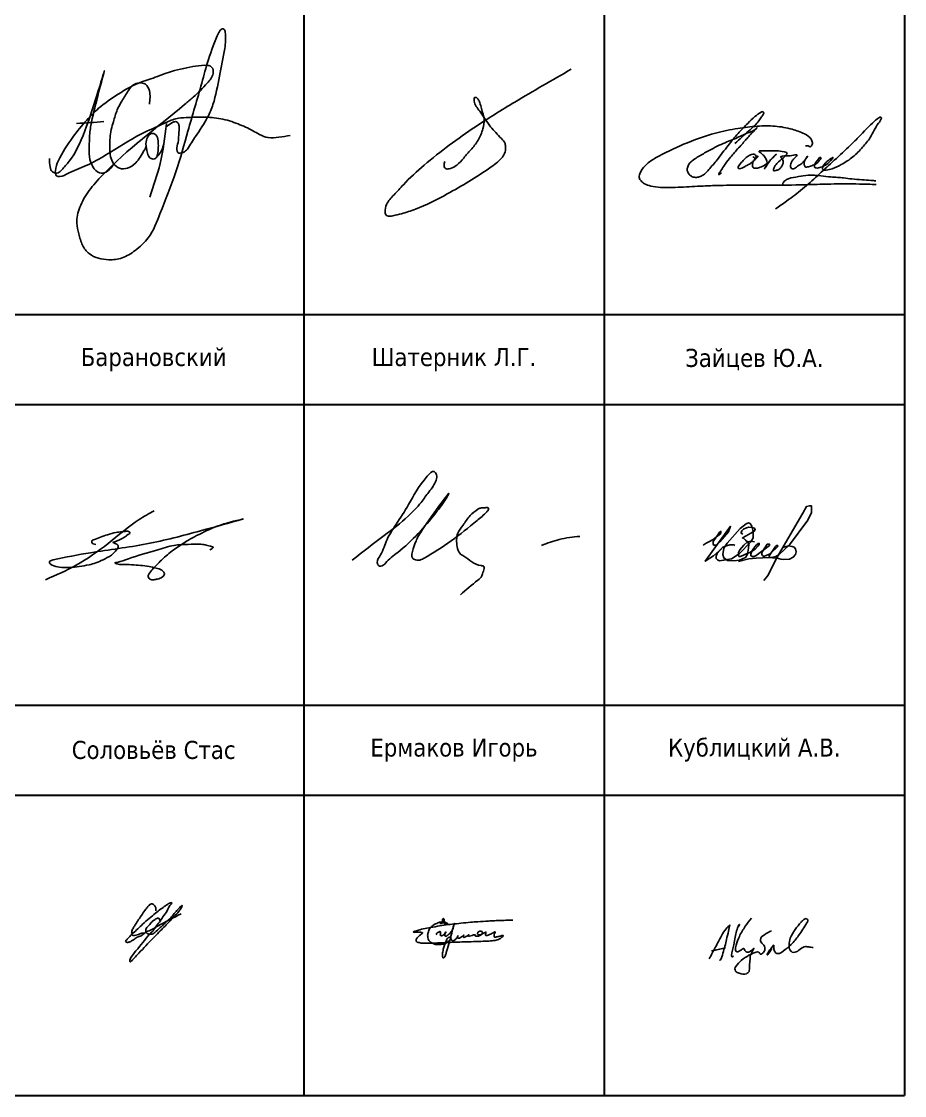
# Model space of a CAD drawing. Header units: millimetres. Extents: x 14 to 314, y 70 to 546.
# Drawn here: x 166.9 to 313.9, y 134.6 to 313.4 of the extents above; entities that cross this region are included whole.
import ezdxf

# ---------------------------------------------------------------- set-up
doc = ezdxf.new("R2010")
doc.units = ezdxf.units.MM
doc.layers.get('0').update_dxf_attribs({"lineweight": 30})
doc.layers.add('Other', color=7, linetype='Continuous')
doc.layers.add('Подписи', color=143, linetype='Continuous', lineweight=25)
doc.styles.add('comments', font='tahoma.ttf')

# ---------------------------------------------------------------- blocks, each defined once
blk = doc.blocks.new('роспись')
at = {"layer": 'Other', "color": 0, "linetype": 'ByBlock', "lineweight": -2}
for points in [[(262.931, -8.591), (263.326, -7.981), (263.907, -7.057), (264.163, -6.449), (264.476, -5.076), (264.732, -3.744), (264.757, -2.958), (264.707, -2.827), (264.607, -2.802), (264.513, -2.864), (264.445, -2.983), (263.945, -4.281), (263.624, -5.415), (262.958, -7.724), (262.382, -9.681), (261.613, -11.704), (261.051, -12.867), (260.417, -13.474), (259.792, -13.831), (259.141, -13.92), (258.65, -13.849), (258.204, -13.626), (257.883, -13.224), (257.704, -12.671), (257.606, -12.163), (257.749, -11.395), (258.204, -10.593), (258.838, -9.854), (262.802, -6.442), (263.214, -6.088), (263.893, -5.414), (264.168, -4.944), (264.117, -4.656), (263.756, -4.554), (263.193, -4.619), (262.022, -4.894), (261.177, -5.204), (260.778, -5.335), (259.594, -5.95), (258.659, -6.626), (258.086, -7.194), (257.419, -8.018), (256.713, -9.168), (256.574, -9.638), (256.625, -9.872), (256.794, -9.909), (257.168, -9.77), (258.064, -9.388), (259.012, -8.874), (260.72, -7.859), (261.794, -7.365), (262.375, -7.132), (262.88, -7.073), (263.695, -7.055), (264.54, -7.13), (265.376, -7.381), (266.086, -7.707), (266.414, -7.89), (266.822, -8.038), (267.346, -8.021), (267.886, -7.939)], [(256.284, -9.052), (256.325, -9.452), (256.434, -9.688), (256.707, -9.733), (256.879, -9.597), (257.233, -9.179), (257.996, -7.709), (258.94, -4.824), (258.35, -7.12), (258.241, -7.755), (258.205, -8.517), (258.241, -9.098), (258.386, -9.443), (258.704, -9.733), (259.003, -9.706), (259.312, -9.433)], [(261.104, -6.433), (261.104, -5.785), (260.908, -5.463), (260.604, -5.404), (260.336, -5.493), (260.098, -5.761), (259.771, -6.278), (259.557, -6.701), (259.366, -7.272), (259.265, -7.654), (259.193, -8.451), (259.229, -8.957), (259.378, -9.29), (259.657, -9.51), (260.05, -9.51), (260.443, -9.254), (260.842, -8.665)], [(257.586, -7.361), (258.914, -7.268)], [(261.93, -7.366), (261.618, -9.293), (261.119, -10.903)], [(261.911, -7.524), (262.184, -7.328), (262.309, -7.272), (262.416, -7.282), (262.484, -7.344), (262.536, -7.483), (262.529, -7.778), (262.481, -8.272), (262.425, -8.619), (262.467, -8.755), (262.725, -8.755), (262.931, -8.591)], [(261.039, -7.964), (260.943, -8.235), (260.978, -8.654), (261.052, -8.912), (261.184, -9.048), (261.393, -9.043), (261.498, -8.847), (261.533, -8.493), (261.525, -8.196), (261.42, -7.907), (261.188, -7.846), (261.039, -7.964)], [(261.468, -8.947), (261.577, -8.836), (261.816, -8.234)], [(260.842, -8.665), (260.913, -8.546), (260.943, -8.451)], [(259.312, -9.433), (259.391, -9.307)]]:
    blk.add_spline(points, degree=3, dxfattribs=at)
blk = doc.blocks.new('Ilya')
blk.add_spline([(1.582, 1.454), (1.559, 1.345), (1.57, 1.293), (1.616, 1.259), (1.73, 1.271), (1.902, 1.356), (2.091, 1.551), (2.28, 1.769), (2.481, 2.032), (2.607, 2.342), (2.641, 2.594), (2.573, 2.886), (2.527, 3.046), (2.481, 3.143), (2.447, 3.178), (2.418, 3.189), (2.389, 3.189), (2.378, 3.178), (2.378, 3.155), (2.378, 3.132), (2.378, 3.092), (2.527, 2.817), (2.819, 2.399), (3.111, 2.078), (3.209, 1.941), (3.226, 1.843), (3.197, 1.677), (3.111, 1.545), (2.796, 1.282), (1.645, 0.578), (0.785, 0.165), (0.407, 0.045), (0.178, -0.012), (0.018, -0.012), (-0.023, 0.028), (-0.034, 0.091), (0.006, 0.297), (0.207, 0.555), (0.459, 0.83), (1.02, 1.356), (2.412, 2.399), (3.472, 3.063), (4.996, 3.951)], degree=3)
blk = doc.blocks.new('latysh')
for points in [[(-0.96, 1.93), (0.59, 3.33), (1.29, 3.97), (1.76, 4.5), (2.08, 4.94), (2.29, 5.31), (2.32, 5.42), (2.27, 5.51), (2.17, 5.55), (2.03, 5.49), (1.32, 4.99), (0.49, 4.21), (-0.6, 3.05), (-1.74, 1.69), (-3.01, 0.05), (-3.94, -1.06), (-4.45, -1.57), (-4.95, -1.86), (-5.34, -1.95), (-5.83, -1.88), (-6.17, -1.61), (-6.38, -1.26), (-6.38, -0.85), (-6.18, -0.41), (-5.83, -0.05), (-5.26, 0.34), (-4.14, 0.99), (-2.29, 1.92), (-0.68, 2.58), (0.66, 3.18), (1.41, 3.56), (1.57, 3.71), (1.15, 3.3), (0.23, 2.28), (-0.66, 1.29), (-1.59, 0.21), (-2.25, -0.69), (-2.61, -1.25), (-2.8, -1.55), (-2.82, -1.6), (-2.82, -1.63), (-2.8, -1.64), (-2.7, -1.59), (-2.5, -1.45)], [(1.12, 0.42), (1.25, 0.25), (1.43, 0.25), (1.45, 0.47), (1.3, 0.66), (0.8, 0.62), (0.31, 0.3), (-0.12, -0.13), (-0.45, -0.52), (-0.58, -0.73), (-0.58, -0.9), (-0.47, -0.96), (-0.17, -0.89), (0.12, -0.75), (0.46, -0.55), (0.9, -0.3), (1.27, 0.02), (1.6, 0.37), (1.63, 0.41), (1.64, 0.47), (1.59, 0.46), (1.53, 0.39), (1.4, 0.2), (1.11, -0.15), (1.04, -0.41), (1.04, -0.68), (1.14, -0.86), (1.48, -0.9), (1.93, -0.8), (2.53, -0.49), (2.61, -0.44), (3.1, 0.04), (3.74, 0.68), (3.51, 0.46), (2.95, -0.17), (2.51, -0.76), (2.39, -0.96), (2.67, -0.59), (2.63, 0.02), (2.41, 0.42), (1.99, 0.83), (1.79, 1.03), (2.17, 1.08), (2.78, 1.08), (3.76, 1.08), (4.67, 0.97), (4.94, 0.87), (4.98, 0.79), (4.94, 0.71), (4.69, 0.4), (4.02, -0.17), (3.64, -0.61), (3.46, -0.92), (3.42, -1.08), (3.42, -1.17), (3.69, -1.17), (4.04, -1.04), (4.31, -0.78), (4.42, -0.58), (4.54, -0.26), (4.49, 0.02), (4.35, 0.26), (4.26, 0.35), (4.96, 0.5), (5.73, 0.58), (6.12, 0.58), (6.04, 0.45), (5.72, 0.13), (5.53, -0.14), (5.41, -0.42), (5.37, -0.73), (5.48, -0.92), (5.7, -0.96), (6.18, -0.68), (6.65, -0.35), (7, 0), (7.33, 0.46), (7.02, 0), (6.94, -0.41), (7.05, -0.74), (7.41, -0.74), (7.92, -0.57), (8.48, -0.25), (8.75, 0.09), (8.87, 0.29), (8.8, 0.33), (8.6, 0.22), (8.38, -0.09), (8.13, -0.51), (8.13, -0.79), (8.31, -0.88), (8.84, -0.79), (9.38, -0.54), (9.83, -0.17), (10.21, 0.32), (9.87, 0.12), (9.43, -0.24), (9.11, -0.65), (9.03, -0.92), (9.03, -1.03), (9.19, -1.12), (9.45, -1.12), (10.14, -0.96), (11.16, -0.49), (12.5, 0.39), (13.59, 1.48), (14.47, 2.6), (15.41, 4.22), (15.74, 4.8), (15.74, 4.85), (15.68, 4.91), (15.47, 4.85), (14.96, 4.46), (13.13, 2.63), (12, 1.51), (10.14, -0.21), (8.45, -1.76), (6.75, -3.26), (4.93, -4.66), (3.68, -5.53)], [(7.07, 1.6), (7.27, 1.66), (7.51, 1.58), (7.61, 1.55), (7.77, 1.64), (7.87, 2.01), (7.73, 2.41), (6.96, 3.01), (5.56, 3.53), (3.61, 3.89), (1.58, 3.89), (-0.63, 3.63), (-3.19, 3.09), (-6.82, 1.82), (-10.02, 0.26), (-11.11, -0.51), (-11.65, -1.19), (-11.86, -1.66), (-11.9, -1.97), (-11.68, -2.36), (-11.27, -2.7), (-10.58, -2.94), (-9.44, -3.09), (-7.78, -3.09), (-5.24, -2.97), (-3.52, -2.89), (-0.31, -2.85), (3.47, -2.85), (7.52, -2.78), (9.96, -2.71), (13.25, -2.71), (15.16, -2.76)], [(4.56, -2.81), (4.51, -2.71), (4.72, -2.35), (5.15, -2.1), (6.28, -1.87), (7.39, -1.7), (8.85, -1.77), (9.99, -1.9), (10.73, -1.95), (11.44, -2.02), (12.39, -2.13), (13.52, -2.23), (14.54, -2.29), (15.12, -2.35)]]:
    blk.add_spline(points, degree=3)
blk = doc.blocks.new('Baranovsky')
for points in [[(1127, 718), (969, 626), (649, 379), (314, 151), (-3, 1)], [(699, 387), (729, 375), (743, 366), (751, 352), (750, 338), (735, 311), (681, 257), (594, 208), (521, 177), (449, 156), (245, 129), (140, 132), (66, 152), (41, 170), (35, 184), (41, 192), (75, 206), (465, 282), (1046, 373), (1610, 510), (2056, 633)], [(2054, 633), (1783, 558), (1568, 459), (1484, 413), (1360, 333), (1235, 235), (1146, 148), (1071, 57), (1065, 43), (1067, 25), (1081, 7), (1123, 1), (1161, 7), (1212, 29), (1231, 51), (1230, 72), (1206, 99), (1147, 121), (1074, 138), (890, 156), (803, 160), (750, 163), (720, 177), (738, 180), (743, 181), (858, 219), (1154, 309), (1334, 358), (1481, 368), (1597, 370), (1656, 363), (1714, 349), (1740, 336), (1738, 333), (1731, 325), (1705, 313)], [(520, 367), (477, 392), (481, 409), (496, 417), (640, 469), (730, 492), (790, 500), (836, 504), (866, 500), (872, 494), (872, 482), (846, 466), (837, 458), (704, 389), (714, 392)]]:
    blk.add_spline(points, degree=3)
blk = doc.blocks.new('shat')
for points in [[(0, 0), (2.054, 1.59), (3.584, 2.817), (4.41, 3.702), (4.913, 4.367), (5.377, 5.131), (5.397, 5.473), (5.256, 5.674), (4.813, 5.393), (3.605, 3.562), (2.799, 2.274), (2.235, 1.328), (1.812, 0.342), (1.611, -0.141), (1.692, -0.342), (1.994, -0.322), (2.135, -0.181), (2.92, 0.503), (5.357, 3.038), (6.061, 4.024), (6.122, 4.125), (4.511, 1.972), (4.088, 1.227), (3.907, 0.724), (3.886, 0.121), (4.249, 0), (4.571, 0.121), (6.343, 1.248), (7.994, 2.535), (8.619, 3.099), (8.719, 3.26), (8.719, 3.34), (8.518, 3.36), (8.216, 3.34), (8.055, 3.26), (7.551, 2.857), (7.097, 2.248), (6.766, 1.731), (6.726, 0.865), (6.887, 0.443), (7.149, 0.262), (8.256, -0.342), (8.438, -0.402), (8.458, -0.523), (8.337, -0.865), (8.297, -1.006), (8.055, -1.268), (6.927, -2.213)], [(12.127, 0.948), (13.26, 1.331), (14.577, 1.53)]]:
    blk.add_spline(points, degree=3)
blk = doc.blocks.new('A$C1E6D6189')
at = {"layer": 'Подписи', "color": 0, "linetype": 'ByBlock', "lineweight": -2}
for points in [[(-2.37, 1.19), (-2.92, 1.29), (-3.51, 1.2), (-4.15, 0.66), (-4.8, -0.1), (-5.04, -0.59), (-5.04, -1.04), (-4.95, -1.22), (-4.73, -1.22), (-4.32, -1.09), (-3.84, -0.86), (-3.12, -0.56), (-2.25, -0.03), (-1.81, 0.49), (-1.58, 0.75), (-1.58, 0.94), (-1.75, 0.94), (-2.03, 0.68), (-2.46, 0.13), (-2.81, -0.37), (-3, -0.83), (-3, -1.08), (-2.77, -1.25), (-2.43, -1.25), (-2.11, -1.05), (-0.3, 0.28), (0.16, 0.61), (0.16, 0.81), (0.02, 0.81), (-0.25, 0.81), (-1.16, -0.57), (-1.16, -0.9), (-1.03, -1.08), (-0.82, -1.22), (-0.29, -1), (0.13, -0.83), (1.12, 0.02), (1.51, 0.45), (1.48, 0.61), (1.36, 0.61), (1.14, 0.41), (0.1, -1.15), (0.14, -1.38), (0.48, -1.38), (1.21, -1.25), (1.77, -0.91), (3.45, 0.68), (6.49, 4.82), (7.11, 6.08), (7.11, 7.21), (6.77, 7.21), (6.27, 7.06), (5.67, 5.97), (1.27, -1.62), (-0.07, -4.35), (-0.79, -5.21)], [(-10.92, 0.67), (-10.39, 0.97), (-9.94, 1.21), (-9.27, 1.57), (-8.48, 2.19), (-7.97, 2.6), (-7.95, 2.93), (-8.07, 2.94), (-8.19, 2.8), (-8.36, 2.56), (-9.25, 1.28), (-9.25, 0.82), (-9.13, 0.63), (-8.75, 0.63), (-8.13, 1.19), (-6.69, 2.85), (-6.33, 3.8), (-8.53, 0.83), (-10.57, -2.03), (-9.17, -1.1), (-8.21, -0.23), (-7.63, 0.3), (-8.55, -0.76), (-8.75, -1.16), (-8.75, -1.58), (-8.5, -1.81), (-8.17, -1.96), (-7.52, -1.87), (-6.17, -1.62), (-4.92, -0.81), (-2.98, 1.18), (-2.6, 1.89), (-2.6, 2.36), (-2.6, 2.93), (-2.82, 3.84), (-3.1, 4.28), (-3.37, 4.36), (-3.77, 4.18), (-4.77, 3.43), (-6.89, 0.96), (-7.48, 0.16), (-7.61, -0.89), (-7.49, -1.46), (-6.88, -1.88), (-5.81, -1.96), (-4.87, -1.82), (-3.85, -1.41), (-3.51, -0.83), (-3.35, 0.16), (-3.33, 0.82), (-3.51, 1.2), (-3.84, 1.49), (-4.18, 1.8), (-4.38, 1.85), (-3.75, 2.2), (-2.99, 2.63), (-2.39, 2.96), (-2.24, 3.24), (-2.37, 3.46), (-2.76, 3.61), (-2.76, 3.61), (-3.33, 3.63), (-3.68, 3.51), (-4.17, 3.33), (-4.47, 3.04), (-4.57, 2.77), (-4.57, 2.63), (-4.31, 2.46)], [(-7.63, 0.3), (-7.05, 0.55), (-6.47, 0.71), (-6.19, 0.71), (-5.83, 0.71), (-5.62, 0.58)], [(2.38, 0.29), (3.29, 0.53), (3.89, 0.44), (4.22, 0.3), (4.47, 0.05), (4.57, -0.45), (4.49, -0.89), (4.1, -1.35), (3.44, -1.7), (2.46, -1.74), (2.02, -1.7), (1.64, -1.55), (0.14, -1.38), (-2.07, -1.53), (-3.3, -1.64), (-5.02, -2.09)]]:
    blk.add_lwpolyline(points, dxfattribs=at)
blk = doc.blocks.new('Stas')
at = {"color": 0, "linetype": 'ByBlock', "lineweight": -2}
for points in [[(11.45, -2.29), (6.68, -4.79), (5.03, -5.68), (4, -6.19), (3.3, -6.72), (3.1, -6.84), (2.28, -7.17), (1.51, -7.68), (0.94, -8.01), (0.59, -8.19), (0.32, -8.22), (0.05, -8.2), (-0.09, -8.09), (-0.08, -7.88), (0.12, -7.67), (0.53, -7.2), (1.4, -6.34), (3.41, -4.46), (4.78, -3.23), (6.13, -2.13), (7.16, -1.34), (8.19, -0.61), (8.77, -0.23), (9.24, 0.01), (9.41, 0.05), (9.49, 0.03), (9.5, -0.07), (9.37, -0.24), (8.5, -1.66), (7.65, -2.94), (6.93, -3.99), (6.11, -5.05), (5.95, -5.32), (5.76, -5.57), (5.61, -5.79), (5.19, -6.19), (4.88, -6.5)], [(4.88, -6.51), (5.16, -6.52), (5.59, -6.42), (5.97, -6.16), (7.09, -5.16), (7.76, -4.54), (9.06, -3.32), (9.84, -2.44), (10.57, -1.56), (10.89, -1.22), (11.26, -0.86), (11.5, -0.65), (11.62, -0.55), (11.62, -0.6), (11.5, -0.94), (11.18, -1.49), (10.58, -2.22), (10.01, -2.8), (8.85, -4.03), (6.83, -6.11), (4.09, -8.91), (2.65, -10.46), (1.7, -11.46), (1.22, -11.98), (0.96, -12.21), (0.81, -12.26), (0.77, -12.17), (0.75, -11.92), (0.9, -11.53), (2.04, -9.97), (4.88, -6.5)], [(6.14, -1.64), (6.14, -1.06), (6.06, -0.74), (5.84, -0.47), (5.66, -0.33), (5.39, -0.23), (5.18, -0.23), (4.88, -0.44), (4.85, -0.46), (4.43, -0.87), (3.87, -1.59), (3.11, -2.69), (1.71, -4.85), (1.35, -5.47), (1.2, -5.91), (1.14, -6.37), (1.2, -6.57), (1.48, -6.77), (2.02, -6.73), (2.56, -6.56), (3.08, -6.36), (3.42, -6.3), (3.73, -6.36)], [(4.88, -6.5), (4.62, -6.48), (4.3, -6.31), (4.09, -5.97), (4.18, -5.37), (4.89, -4.47), (5.58, -3.77), (6.03, -3.45), (6.39, -3.26), (6.68, -3.2), (6.85, -3.27), (6.95, -3.47), (7.02, -3.67), (7.04, -3.84)]]:
    blk.add_spline(points, degree=3, dxfattribs=at)
blk = doc.blocks.new('Ermakov')
for points in [[(7.51, -5.39), (7.35, -5.17), (7.34, -5.05), (7.39, -4.86), (7.7, -4.55), (8.25, -4.27), (8.75, -4.08), (8.92, -4.13), (8.99, -4.27), (9.02, -4.55), (9, -4.94), (8.93, -5.17), (8.89, -5.37), (8.91, -5.52), (9.05, -5.67), (9.4, -5.73), (9.86, -5.6), (10.47, -5.21), (10.83, -4.86), (11.04, -4.54), (11.11, -4.33), (11.08, -4.24), (11.02, -4.24), (10.9, -4.34), (10.67, -4.74), (10.65, -5.19), (10.63, -5.66), (10.7, -5.82), (10.92, -5.91), (11.3, -5.86), (11.89, -5.44), (12.6, -4.83), (13.42, -3.75), (13.77, -3.2), (14.02, -2.47), (14.26, -1.74), (14.33, -1.43), (14.39, -1.03), (14.42, -0.87), (14.37, -0.97), (14.21, -1.49), (13.99, -2.27), (13.84, -2.87), (13.64, -3.61), (13.48, -4.34), (13.11, -5.86), (12.79, -7.16), (11.77, -10.78), (11.25, -12.4), (11.05, -13.06), (10.82, -13.77), (10.56, -14.19), (10.29, -14.43), (10.12, -14.48), (9.95, -14.45), (9.83, -14.23), (9.78, -13.79), (9.78, -12.95), (9.87, -12.09), (10.08, -11.07), (10.54, -9.49), (11.19, -7.71), (11.84, -6.65), (12.15, -6.41), (12.38, -6.31), (12.7, -6.33), (12.91, -6.49), (13.17, -7.08), (13.37, -7.47), (13.58, -7.72), (13.76, -7.79), (14, -7.74), (14.48, -7.51), (14.94, -7.14), (15.3, -6.74), (15.58, -6.37), (15.73, -6.01), (15.86, -5.75), (15.85, -5.79), (15.82, -5.88), (15.64, -6.4), (15.69, -6.54), (15.83, -6.67), (16.17, -6.71), (16.71, -6.5), (17.27, -6.14), (17.8, -5.83), (18.05, -5.59), (18.14, -5.48), (18.17, -5.4), (18.11, -5.44), (18.07, -5.69), (17.98, -6.09), (18.09, -6.32), (18.62, -6.28), (19.36, -5.93), (19.92, -5.56), (20.13, -5.27), (20.1, -5.28), (20.08, -5.49), (20.06, -5.84), (20.22, -5.97), (20.37, -5.94), (21.42, -5.63), (22.03, -5.4), (22.37, -5.34), (22.61, -5.32), (22.61, -5.41), (22.65, -5.65), (22.85, -5.86), (23.23, -5.95), (23.96, -5.87), (24.52, -5.66), (25.03, -5.32), (25.34, -5.06), (25.5, -4.72), (25.49, -4.4), (25.39, -4.11), (25.22, -4.01), (24.89, -3.93), (24.38, -3.98), (24.07, -4.13), (23.74, -4.37), (23.62, -4.72), (23.59, -4.95), (23.69, -5.16), (23.92, -5.31), (24.25, -5.39), (24.66, -5.39), (25.1, -5.23), (25.69, -4.88), (26.14, -4.63), (26.57, -4.41), (26.92, -4.28), (26.94, -4.35), (26.9, -4.49), (26.8, -5.15), (26.79, -5.44), (26.92, -5.62), (27.38, -5.61), (28.28, -5.3), (29.12, -4.94), (29.73, -4.59), (30.1, -4.38), (30.33, -4.25), (30.55, -4.2), (30.57, -4.27), (30.52, -4.42), (30.15, -5.42), (30.13, -5.66), (30.17, -5.97), (30.33, -6.23), (30.81, -6.24), (31.38, -6.15), (32.12, -6), (32.69, -5.84), (33.17, -5.7), (33.53, -5.67), (33.78, -5.69), (33.77, -5.81), (33.57, -6.03), (32.31, -6.98), (31.35, -7.38), (29.9, -7.66), (28.75, -7.77), (25.89, -7.93), (22.05, -8.05), (14.71, -8.29), (7.8, -8.6), (3.19, -8.69), (1.77, -8.66), (0.88, -8.53), (0.09, -8.35), (-0.55, -8.03), (-0.64, -7.72), (-0.68, -7.27), (-0.49, -6.9), (0.12, -6.14), (0.65, -5.68), (1.38, -5.07), (1.75, -4.76), (1.88, -4.58), (1.74, -4.5), (1.08, -4.38), (-0.01, -4.3), (-0.86, -4.34), (-1.79, -4.27), (-1.74, -4.21), (-1.12, -3.89), (0.81, -3.34), (3.56, -2.74), (6.81, -2.17), (10.44, -1.56), (13.53, -1.17), (17.02, -0.78), (20.94, -0.41), (23.68, -0.2), (27.93, 0.07), (30.26, 0.22), (32.84, 0.27), (35.48, 0.39), (37.58, 0.46)], [(8.66, -0.88), (9.05, -0.88), (9.24, -0.87), (9.48, -0.8), (9.76, -0.66), (9.95, -0.53), (10.33, -0.13), (10.45, 0.23), (10.47, 0.51), (10.43, 0.67), (10.34, 0.86), (10.21, 1), (10.05, 1.11), (9.92, 0.99), (9.79, 0.81), (9.72, 0.53), (9.74, 0.13), (9.91, -0.3), (10.07, -0.55), (10.45, -0.89), (10.9, -1.06), (11.24, -1.12), (11.59, -1.15), (11.87, -1.14), (11.88, -1.14), (11.69, -0.93), (11.27, -0.59), (10.4, -0.31), (9.48, -0.28), (8.59, -0.43), (7.92, -0.66), (6.99, -1.09), (6.51, -1.31), (5.61, -1.95), (5.24, -2.34), (4.73, -2.87), (4.37, -3.63), (4.34, -3.72), (4.16, -4.22), (3.99, -4.91), (3.89, -5.61), (3.96, -6.47), (4.17, -7.29), (4.69, -7.98), (5.5, -8.58), (6.54, -9.02), (7.42, -9.21), (8.69, -9.23), (9.74, -9.11), (10.9, -8.75), (11.75, -8.27), (12.05, -7.93), (12.16, -7.55)]]:
    blk.add_spline(points, degree=3)
blk = doc.blocks.new('A$C3A8842F6')
at = {"layer": 'Подписи'}
for points in [[(-4.43, 4.02), (-6.1, 1.77), (-7.76, -1.06), (-8.65, -3.48), (-8.78, -4.89), (-8.59, -5.27), (-8.14, -5.29), (-7.53, -4.99), (-6.78, -4.48), (-6.48, -4.41), (-6.36, -4.64), (-6.08, -5.18), (-5.55, -5.38), (-4.32, -4.9), (-3.7, -4.33), (-4.48, -5.86), (-4.8, -7.27), (-5.01, -10.75)], [(1.25, -4.4), (0.11, -6.1), (0.1, -6.11), (0, -6.12), (-0.04, -6.04), (-0.03, -6), (1.69, -3.51), (1.74, -3.46), (1.83, -3.54), (1.83, -3.61), (1.9, -4.9), (2.31, -5.57), (3.03, -5.8), (4.39, -5.17), (6.6, -3.3), (8.7, -0.78), (10.99, 2.68), (11.07, 2.81), (11.16, 3.66), (10.82, 3.89), (10.15, 3.64), (9.35, 2.93), (7.76, 0.86), (6.37, -1.57), (6.05, -3.3), (6.21, -4.67), (6.89, -5.38), (7.64, -5.44), (10.6, -3.87), (11.53, -3.98), (12.7, -4.11)], [(-16.12, -7.28), (-14.45, -4.11), (-12.69, -0.86), (-11.46, 1.08), (-10.32, 2.14)], [(-10.41, 2.18), (-10.76, 0.45), (-11.33, -1.94), (-11.74, -3.75), (-12.33, -5.69), (-13.12, -7.66), (-13.13, -7.67), (-13.29, -7.6)], [(-8.06, 1.59), (-7.74, 2.18), (-7.73, 2.23), (-7.81, 2.24), (-7.88, 2.16), (-8.9, -1.22), (-9.31, -3.37), (-9.89, -6.32), (-9.89, -6.35), (-9.77, -6.72), (-9.49, -6.54), (-9.54, -6.43)], [(-5.01, -10.75), (-5.81, -11.38), (-7.77, -11.27), (-8.82, -10.67), (-8.98, -10.01), (-8.71, -9.36), (-7.22, -7.68), (-5.08, -6.29), (-3.06, -5.38), (-2.39, -5.37), (-1.9, -6), (-1.1, -5.5), (-0.68, -4.62), (-0.77, -3.78), (-1.71, -2.66), (-1.93, -1.97), (-0.8, -0.58), (1.19, 0.55)], [(-15.44, -5.07), (-14.03, -4.73), (-12.36, -4.36), (-11.57, -4.2)]]:
    blk.add_spline(points, degree=3, dxfattribs=at)

msp = doc.modelspace()

# ---------------------------------------------------------------- linework, layer by layer
for p, q in [((213.88, 329.58), (213.88, 264.58)), ((213.88, 329.58), (213.88, 264.58)), ((263.88, 329.58), (263.88, 264.58)), ((263.88, 329.58), (263.88, 264.58)), ((313.88, 329.58), (313.88, 264.58)), ((163.88, 264.58), (213.88, 264.58)), ((163.88, 264.58), (213.88, 264.58)), ((213.88, 264.58), (263.88, 264.58)), ((213.88, 264.58), (213.88, 199.58)), ((213.88, 264.58), (263.88, 264.58)), ((213.88, 264.58), (213.88, 199.58)), ((263.88, 264.58), (313.88, 264.58)), ((263.88, 264.58), (263.88, 199.58)), ((263.88, 264.58), (313.88, 264.58)), ((263.88, 264.58), (263.88, 199.58)), ((313.88, 264.58), (313.88, 199.58)), ((163.88, 249.58), (213.88, 249.58)), ((213.88, 249.58), (263.88, 249.58)), ((263.88, 249.58), (313.88, 249.58)), ((163.88, 199.58), (213.88, 199.58)), ((163.88, 199.58), (213.88, 199.58)), ((213.88, 199.58), (263.88, 199.58)), ((213.88, 199.58), (213.88, 134.58)), ((213.88, 199.58), (263.88, 199.58)), ((213.88, 199.58), (213.88, 134.58)), ((263.88, 199.58), (313.88, 199.58)), ((263.88, 199.58), (263.88, 134.58)), ((263.88, 199.58), (313.88, 199.58)), ((263.88, 199.58), (263.88, 134.58)), ((313.88, 199.58), (313.88, 134.58)), ((163.88, 184.58), (213.88, 184.58)), ((213.88, 184.58), (263.88, 184.58)), ((263.88, 184.58), (313.88, 184.58)), ((163.88, 134.58), (213.88, 134.58)), ((213.88, 134.58), (263.88, 134.58)), ((263.88, 134.58), (313.88, 134.58))]:
    msp.add_line(p, q)

# ---------------------------------------------------------------- block references
at = {"layer": 'Подписи'}
for name, p, xscale, yscale, zscale in [('роспись', (-714.12, 321.81), 3.455710280068615, 3.455710280068615, 3.455710280068615), ('Ilya', (227.63, 281.09), 6.15403296394561, 6.15403296394561, 6.15403296394561), ('latysh', (287.06, 290.26), 1.458967869067237, 1.458967869067237, 1.458967869067237), ('shat', (221.93, 223.68), 2.6, 2.6, 2.6), ('Baranovsky', (170.95, 220.43), 0.016, 0.016, 0.016), ('Stas', (184.31, 166.65), 0.8, 0.8, 0.8), ('Ermakov', (232.86, 163.59), 0.4211795493860484, 0.4211795493860484, 0.4211795493860484)]:
    msp.add_blockref(name, p, dxfattribs=dict(at, xscale=xscale, yscale=yscale, zscale=zscale))
msp.add_blockref('A$C1E6D6189', (291.27, 225.54), dxfattribs=at)
at = {"layer": 'Подписи', "xscale": 0.599999999999909, "yscale": 0.599999999999909}
msp.add_blockref('A$C3A8842F6', (291.04, 161.69), dxfattribs=at)

# ---------------------------------------------------------------- texts
at = {"char_height": 3, "width": 50, "attachment_point": 5, "style": 'comments'}
for s, insert in [('Барановский', (188.88, 257.08)), ('Шатерник Л.Г.', (238.88, 257.08)), ('Зайцев Ю.А.', (288.88, 257.08)), ('Соловьёв Стас', (188.88, 192.08)), ('Ермаков Игорь', (238.88, 192.08)), ('Кублицкий А.В.', (288.88, 192.08))]:
    msp.add_mtext(s, dxfattribs=dict(at, insert=insert))

doc.saveas('drawing.dxf')
